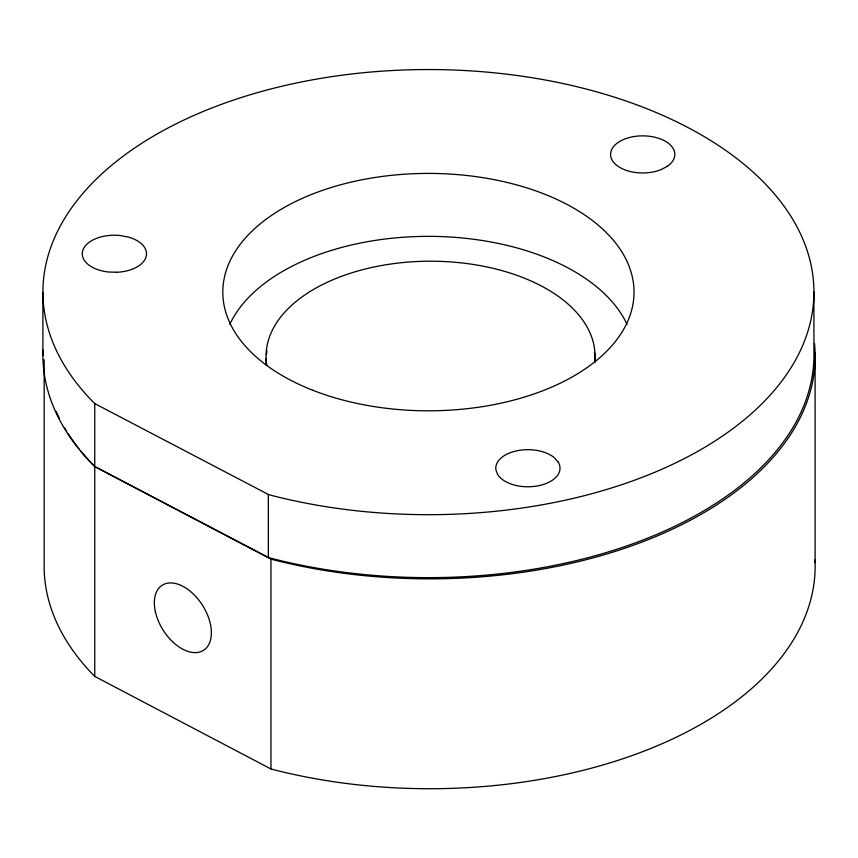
<?xml version="1.0" encoding="UTF-8"?>
<svg xmlns="http://www.w3.org/2000/svg" width="858" height="858" viewBox="0 0 858 858"><rect width="100%" height="100%" fill="white"/><g stroke="black" fill="none" stroke-linecap="round" stroke-linejoin="round"><path stroke-width="1.29" d="M94.755 403.603L268.339 494.465L271.986 495.538A385.51 222.576 0 0 0 811.861 315.143A385.51 222.576 0 0 0 347.855 74.453A385.51 222.576 0 0 0 94.755 403.603L94.755 676.404L270.967 768.993A385.51 222.576 0 0 0 815.003 559.995M80.491 450.664A385.51 222.576 0 0 0 94.755 466.559L268.339 557.421L271.986 558.494A385.51 222.576 0 0 0 813.931 354.826L813.931 291.87M814.51 343.49A385.51 222.576 0 0 1 270.967 559.137L94.755 466.559A385.51 222.576 0 0 1 42.997 350.128M815.1 352.81L815.1 562.655M270.967 559.137L270.967 768.993M268.339 494.465L268.339 557.421M44.166 359.77L44.166 569.626A385.51 222.576 0 0 0 94.755 676.404M42.9 292.342L42.9 355.298M78.861 448.627A385.51 222.576 0 0 1 68.082 433.537M66.634 431.252A385.51 222.576 0 0 1 64.554 427.799M59.492 418.511A385.51 222.576 0 0 1 56.092 411.325M229.837 324.292A205.609 118.704 0 0 1 428.485 236.358A205.609 118.704 0 0 1 627.037 324.378M266.248 365.111A164.489 94.97 0 0 1 266.119 358.472M266.43 354.504A164.489 94.97 0 0 1 266.956 350.943M594.455 352.777A164.489 94.97 0 0 1 595.034 361.776M266.849 365.379A164.489 94.97 0 0 1 428.024 261.218A164.489 94.97 0 0 1 594.68 362.462M667.438 166.248L661.282 169.541A32.121 18.544 0 0 1 611.1 157.743A32.121 18.544 0 0 1 650.836 136.465A32.121 18.544 0 0 1 667.438 166.248M116.742 272.276L108.365 271.997A32.121 18.544 0 0 1 82.829 250.3A32.121 18.544 0 0 1 120.41 235.553L128.368 237.076A32.121 18.544 0 0 1 145.946 257.25A32.121 18.544 0 0 1 116.742 272.276M558.226 462.13L554.461 457.797A32.121 18.544 0 0 0 517.32 450.707A32.121 18.544 0 0 0 495.849 469.583L497.554 474.324A32.121 18.544 0 0 0 538.449 485.746A32.121 18.544 0 0 0 558.226 462.13M312.784 390.261A205.609 118.704 0 0 0 633.461 300.847A205.609 118.704 0 0 0 338.996 185.221A205.609 118.704 0 0 0 312.784 390.261M155.319 611.454A38.556 23.284 57.6 0 0 203.024 650.621A38.556 23.284 57.6 0 0 190.24 591.248A38.556 23.284 57.6 0 0 155.319 611.454"/></g></svg>
